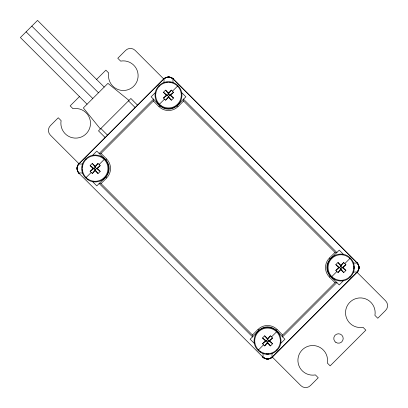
<?xml version="1.0" encoding="UTF-8"?>
<svg xmlns="http://www.w3.org/2000/svg" width="408" height="408" viewBox="0 0 408 408"><rect width="100%" height="100%" fill="white"/><g stroke="black" fill="none" stroke-linecap="round" stroke-linejoin="round"><path stroke-width="0.61" d="M99.062 153.342A1.515 0.52 -45 0 0 99.236 153.408L101.026 153.408L153.408 101.026L153.408 99.236A1.515 0.52 -45 0 0 153.347 99.062M153.408 101.026L158.967 106.59A13.469 13.469 0 0 0 178.016 106.59L183.575 101.026L183.575 99.236A1.515 0.52 45 0 1 183.636 99.062M252.389 336.967A1.515 0.52 45 0 0 252.45 336.789L252.45 334.999L258.014 329.44A13.469 13.469 0 0 1 277.058 329.44L282.622 334.999L282.622 336.789A1.515 0.52 -45 0 0 282.683 336.967M357.204 263.073A6.661 6.385 89.4 0 1 358.872 267.536L358.867 267.918A6.686 6.411 90 0 1 357.209 272.003A1.867 0.637 -45 0 1 357 272.238L272.238 357A1.867 0.637 -45 0 1 272.009 357.214A6.656 6.385 -0.6 0 1 267.383 358.872L267.153 358.867A6.686 6.411 0 0 1 263.068 357.209M358.882 267.536L358.872 267.842M172.966 82.615L172.972 78.79A6.686 6.411 0 0 0 168.871 77.168L168.494 77.148A6.661 6.385 -0.6 0 0 164.031 78.826A1.867 0.637 -45 0 0 163.786 79.03L79.03 163.786A1.867 0.637 -45 0 0 78.81 164.016L82.615 164.016M263.053 357.235L263.063 353.415M172.966 78.81L172.966 78.8A1.867 0.637 45 0 1 173.196 79.03L357 262.834A1.867 0.637 45 0 1 357.214 263.063A6.671 6.406 90 0 1 357.204 272.06M100.205 165.617L95.161 169.636L95.161 170.758A21.542 2.162 -45 0 1 92.284 173.538L90.117 171.365L94.019 168.489L98.032 163.445L100.205 165.617A21.542 2.162 -45 0 1 97.43 168.489L96.303 168.489L92.284 163.445A20.446 11.307 -45 0 0 90.117 165.617A21.542 2.162 45 0 0 92.891 168.489L94.019 168.489L98.032 173.538A20.446 11.307 -45 0 0 100.205 171.365A21.542 2.162 45 0 0 97.43 168.489M92.284 173.538L95.161 169.636M168.489 92.891A21.542 2.162 45 0 0 165.617 90.117A20.446 11.307 -45 0 0 163.445 92.284L168.489 96.303L168.489 97.43A21.542 2.162 45 0 0 171.365 100.205A20.446 11.307 -45 0 0 173.538 98.032L168.489 94.019L171.365 90.117L173.538 92.284A21.542 2.162 -45 0 1 170.758 95.161L169.636 95.161L165.617 100.205L163.445 98.032A21.542 2.162 -45 0 1 166.224 95.161L167.346 95.161L168.489 94.019L168.489 92.891A21.542 2.162 -45 0 1 171.365 90.117M267.536 339.726L270.407 335.82L272.58 337.992A21.542 2.162 -45 0 1 269.805 340.869L268.678 340.869L264.665 335.82A20.446 11.307 -45 0 0 262.492 337.992A21.542 2.162 45 0 0 265.266 340.869L266.393 340.869L267.536 339.726L267.536 338.599A21.542 2.162 -45 0 1 270.407 335.82M265.266 340.869A21.542 2.162 -45 0 0 262.492 343.74L264.665 345.913L267.536 342.011L272.58 337.992M345.913 264.665L340.869 268.678L340.869 269.805A21.542 2.162 -45 0 1 337.992 272.58L335.82 270.407L339.726 267.536L343.74 262.492L345.913 264.665A21.542 2.162 -45 0 1 343.133 267.536L342.011 267.536L337.992 262.492A20.446 11.307 -45 0 0 335.82 264.665A21.542 2.162 45 0 0 338.599 267.536L339.726 267.536L343.74 272.58A20.446 11.307 -45 0 0 345.913 270.407A21.542 2.162 45 0 0 343.133 267.536M337.992 272.58L340.869 268.678M79.534 96.497L70.161 105.876L73.017 108.732A14.816 14.816 0 0 1 90.474 122.41A14.816 14.816 0 0 1 74.791 138.093A14.816 14.816 0 0 1 61.113 120.635L58.257 117.779L50.398 125.633A6.732 6.732 0 0 0 50.398 135.16L79.03 163.786M96.497 79.534L105.876 70.161L108.732 73.017A14.816 14.816 0 0 0 122.41 90.474A14.816 14.816 0 0 0 138.093 74.791A14.816 14.816 0 0 0 120.635 61.113L117.779 58.257L125.633 50.398A6.732 6.732 0 0 1 135.16 50.398L163.786 79.03M78.698 164.016A2.81 1.163 -45 0 1 78.968 163.73L163.73 78.968A2.81 1.163 -45 0 1 164.016 78.698M92.351 155.55L96.808 151.093L105.636 159.921A12.123 12.123 0 0 1 105.636 177.062L96.808 185.89L92.351 181.433M155.55 92.351L151.093 96.808L159.921 105.636A12.123 12.123 0 0 0 177.062 105.636L185.89 96.808L181.433 92.351M99.236 153.408L153.408 99.236M86.098 177.551L91.178 172.472M99.144 164.511L104.219 159.431M159.431 104.219L164.511 99.144M172.472 91.178L177.551 86.098M105.636 159.916L106.59 158.967L101.026 153.408M158.967 106.59L159.916 105.636M99.062 183.636A1.515 0.52 45 0 1 99.236 183.575L101.026 183.575L106.59 178.016A13.469 13.469 0 0 0 106.59 158.967M336.967 282.683A1.515 0.52 -45 0 0 336.789 282.622L334.999 282.622L329.44 277.058A13.469 13.469 0 0 1 329.44 258.014L334.999 252.45L336.789 252.45A1.515 0.52 45 0 0 336.967 252.389M280.48 343.679L284.937 339.221L276.109 330.393A12.123 12.123 0 0 0 258.963 330.393L250.135 339.221L254.592 343.679M343.679 280.48L339.221 284.937L330.393 276.109A12.123 12.123 0 0 1 330.393 258.963L339.221 250.135L343.679 254.592M276.109 330.388L277.058 329.44M329.44 277.058L330.388 276.109M258.473 349.926L263.553 344.847M271.519 336.886L276.599 331.806M331.806 276.599L336.886 271.519M344.847 263.553L349.926 258.473M282.622 334.999L334.999 282.622M282.622 336.789L336.789 282.622M263.068 357.321A6.661 6.543 -0.9 0 0 267.536 359.035L267.918 359.02A6.686 6.569 0 0 0 272.009 357.326A2.81 1.163 -45 0 0 272.299 357.056L357.056 272.299A2.81 1.163 -45 0 0 357.326 272.009A6.656 6.538 89.1 0 0 359.03 267.383L359.02 267.153A6.686 6.569 90 0 0 357.326 263.063A2.81 1.163 45 0 0 357.056 262.772L173.252 78.968A2.81 1.163 45 0 0 172.966 78.698M163.445 98.032L167.346 95.161M169.636 95.161L173.538 92.284M262.492 343.74L266.393 340.869L270.407 345.913A20.446 11.307 -45 0 0 272.58 343.74A21.542 2.162 45 0 0 269.805 340.869M357.235 263.053L353.415 263.063M267.842 359.025L267.536 359.03M82.615 172.966L78.81 172.966A1.867 0.637 45 0 0 79.03 173.196M353.415 272.009L357.235 272.019M168.494 77.148L168.795 77.153M342.011 267.536L345.913 270.407M335.82 264.665L339.726 267.536M96.303 168.489L100.205 171.365M90.117 165.617L94.019 168.489M268.678 340.869L272.58 343.74M262.492 337.992L266.393 340.869M128.969 100.399L107.921 83.354L83.354 107.921L100.399 128.969M357 272.238L385.626 300.869A6.732 6.732 0 0 1 385.626 310.391L377.772 318.25L374.911 315.389A14.816 14.816 0 0 0 361.233 297.937A14.816 14.816 0 0 0 345.55 313.619A14.816 14.816 0 0 0 363.008 327.298L365.864 330.154L330.154 365.864L327.298 363.008A14.816 14.816 0 0 0 313.619 345.55A14.816 14.816 0 0 0 297.937 361.233A14.816 14.816 0 0 0 315.389 374.911L318.25 377.772L310.391 385.626A6.732 6.732 0 0 1 300.869 385.626L272.238 357M183.575 99.236L336.789 252.45M183.575 101.026L334.999 252.45M158.972 85.639L159.431 86.098M177.551 104.219L178.01 104.677M331.347 258.014L331.806 258.473M349.926 276.599L350.385 277.058M177.067 105.636L178.016 106.59M329.44 258.014L330.388 258.963M137.542 105.162L130.871 98.491L98.501 130.866L105.162 137.542M128.494 100.873L135.16 107.539M104.208 87.067L37.541 20.4L20.4 37.541L87.067 104.208M31.829 26.112L98.491 92.779M26.112 31.829L92.779 98.491M100.873 128.494L107.539 135.16M105.636 177.067L106.59 178.016M258.014 329.44L258.963 330.388M85.639 158.972L86.098 159.431M104.219 177.551L104.677 178.01M258.014 331.347L258.473 331.806M276.599 349.926L277.058 350.385M101.026 183.575L252.45 334.999M99.236 183.575L252.45 336.789M78.698 172.966A2.81 1.163 45 0 0 78.968 173.252L262.834 357A1.867 0.637 45 0 0 263.063 357.214A6.666 6.401 0 0 0 272.009 357.214L272.019 357.235M165.617 90.117L168.489 94.019M168.489 96.303L171.365 100.205M77 168.494L77 168.494A6.661 6.543 89.1 0 1 78.703 164.021M343.74 262.492A21.542 2.162 -45 0 0 340.869 265.266L340.869 266.393M272.009 353.415L272.009 357.214M267.536 342.011L267.536 343.133A21.542 2.162 -45 0 1 264.665 345.913M164.016 82.615L164.016 78.81A6.671 6.406 0 0 1 173.012 78.821M98.032 163.445A21.542 2.162 -45 0 0 95.161 166.224L95.161 167.346M357.056 262.772A6.732 6.732 0 0 1 357.056 272.299M272.299 357.056A6.732 6.732 0 0 1 262.772 357.056A2.81 1.163 45 0 0 263.063 357.326A6.671 6.548 -0.2 0 0 272.009 357.326M353.925 266.266A6.033 6.033 0 0 1 353.925 268.806M268.806 353.925A6.033 6.033 0 0 1 266.266 353.925M163.73 78.968A6.732 6.732 0 0 1 173.252 78.968M78.968 173.252A6.732 6.732 0 0 1 78.968 163.73M166.607 82.268A6.033 6.033 0 0 1 167.224 82.105M169.759 82.105A6.033 6.033 0 0 1 170.376 82.268M82.268 170.376A6.033 6.033 0 0 1 82.105 169.759M82.105 167.224A6.033 6.033 0 0 1 82.268 166.607M164.021 78.703A6.671 6.548 -0.2 0 1 172.992 78.688M168.336 76.995A6.656 6.538 -0.9 0 1 172.961 78.703M78.821 163.97A6.666 6.401 90 0 0 78.81 172.961A6.656 6.385 89.4 0 1 77.153 168.336M78.703 172.961A6.671 6.548 89.8 0 1 78.688 163.99M357.326 263.063A6.671 6.548 89.8 0 1 357.337 272.039M264.665 335.82A21.542 2.162 45 0 1 267.536 338.599M270.407 345.913A21.542 2.162 45 0 1 267.536 343.133M170.758 95.161A21.542 2.162 45 0 1 173.538 98.032M166.224 95.161A21.542 2.162 45 0 1 163.445 92.284M168.489 97.43A21.542 2.162 -45 0 1 165.617 100.205M335.82 270.407A21.542 2.162 -45 0 1 338.599 267.536M337.992 262.492A21.542 2.162 45 0 1 340.869 265.266M343.74 272.58A21.542 2.162 45 0 1 340.869 269.805M90.117 171.365A21.542 2.162 -45 0 1 92.891 168.489M92.284 163.445A21.542 2.162 45 0 1 95.161 166.224M98.032 173.538A21.542 2.162 45 0 1 95.161 170.758M260.171 352.145A13.469 13.469 0 0 0 280.985 341.603A13.469 13.469 0 0 0 261.452 328.853A13.469 13.469 0 0 0 260.171 352.145M260.717 351.716A12.811 12.811 0 0 0 280.342 341.348A12.811 12.811 0 0 0 261.548 329.536A12.811 12.811 0 0 0 260.717 351.716M161.129 106.437A13.469 13.469 0 0 0 181.937 95.895A13.469 13.469 0 0 0 162.404 83.145A13.469 13.469 0 0 0 161.129 106.437M161.675 106.009A12.811 12.811 0 0 0 181.295 95.64A12.811 12.811 0 0 0 162.501 83.834A12.811 12.811 0 0 0 161.675 106.009M333.504 278.812A13.469 13.469 0 0 0 354.317 268.275A13.469 13.469 0 0 0 334.779 255.52A13.469 13.469 0 0 0 333.504 278.812M334.05 278.384A12.811 12.811 0 0 0 353.67 268.015A12.811 12.811 0 0 0 334.881 256.209A12.811 12.811 0 0 0 334.05 278.384M87.797 179.77A13.469 13.469 0 0 0 108.61 169.228A13.469 13.469 0 0 0 89.077 156.478A13.469 13.469 0 0 0 87.797 179.77M88.342 179.341A12.811 12.811 0 0 0 107.962 168.968A12.811 12.811 0 0 0 89.174 157.162A12.811 12.811 0 0 0 88.342 179.341M335.911 342.434A4.712 4.712 0 0 0 343.194 338.742A4.712 4.712 0 0 0 336.355 334.28A4.712 4.712 0 0 0 335.911 342.434"/></g></svg>
